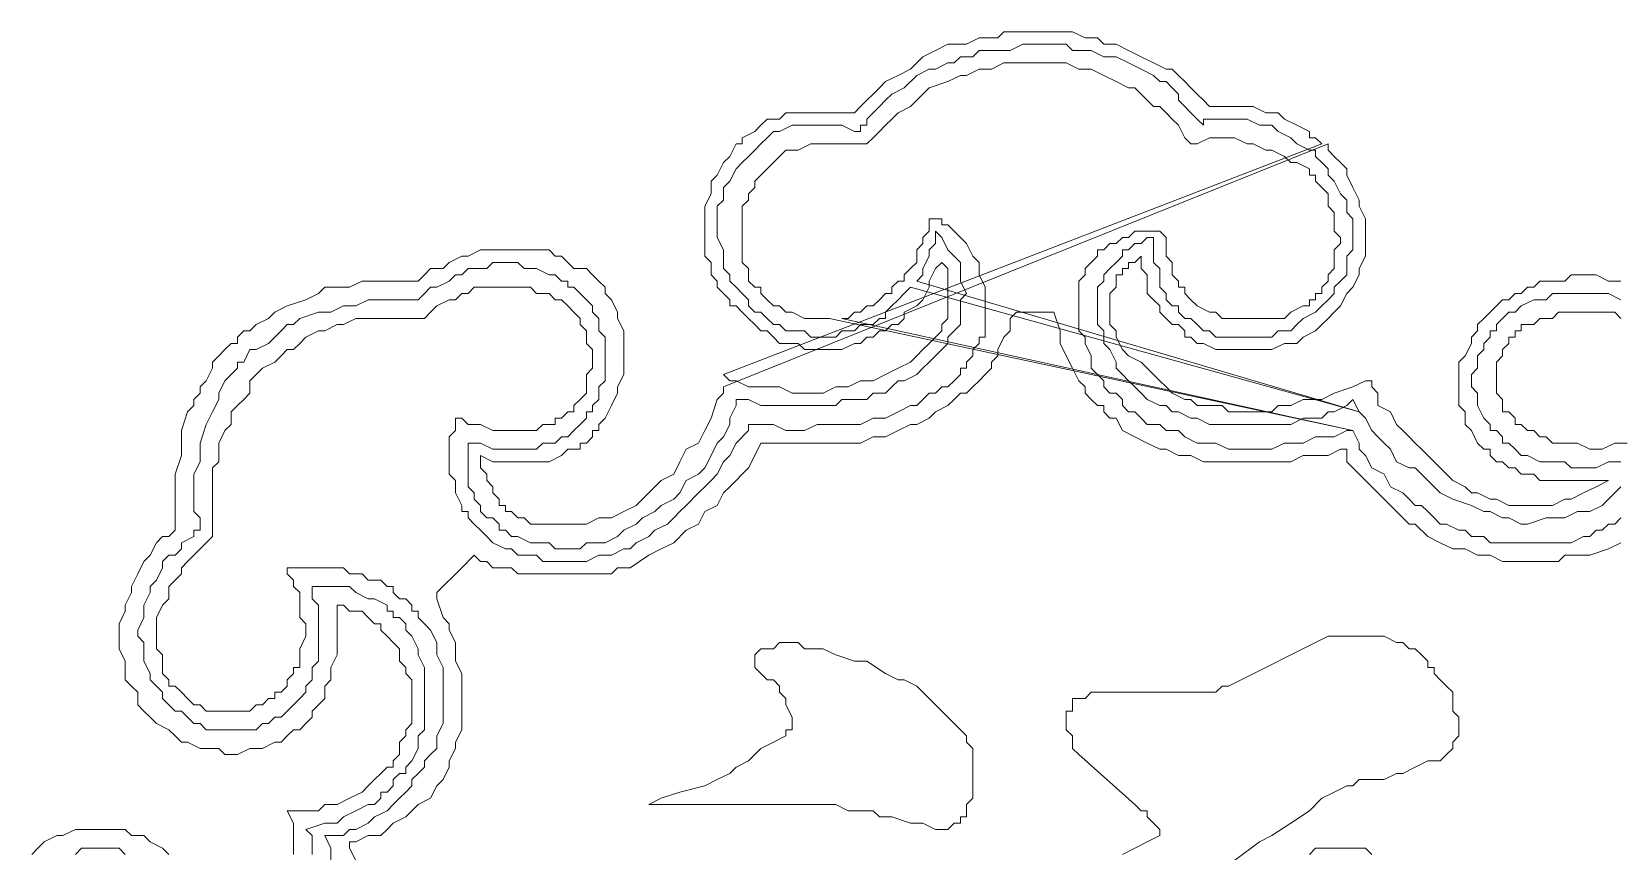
# Model space of a CAD drawing. Extents: x -66030 to 95157, y -13132 to 45879.
# Drawn here: x -31514 to -30519, y 14991 to 15505 of the extents above; entities that cross this region are included whole.
import ezdxf

# ---------------------------------------------------------------- set-up
doc = ezdxf.new("R2010")
doc.units = 0
doc.header["$LTSCALE"] = 100
doc.header["$MEASUREMENT"] = 0
doc.layers.get('0').update_dxf_attribs({"linetype": 'CONTINUOUS'})

msp = doc.modelspace()

# ---------------------------------------------------------------- linework, layer by layer
at = {"lineweight": 0}
for points in [[(-30705.92, 15434.49), (-30709.83, 15438.39), (-30713.73, 15438.39), (-30713.73, 15442.3), (-30721.54, 15446.2), (-30729.36, 15450.11), (-30733.26, 15454.02), (-30741.07, 15454.02), (-30748.89, 15457.92), (-30756.7, 15457.92), (-30764.51, 15457.92), (-30772.32, 15457.92), (-30776.23, 15457.92), (-30780.13, 15461.83), (-30784.04, 15465.73), (-30787.95, 15469.64), (-30791.85, 15473.55), (-30795.76, 15477.45), (-30799.66, 15481.36), (-30803.57, 15481.36), (-30811.38, 15485.26), (-30819.19, 15489.17), (-30827, 15493.08), (-30834.82, 15496.98), (-30842.63, 15496.98), (-30846.53, 15500.89), (-30854.35, 15500.89), (-30862.16, 15504.79), (-30866.06, 15504.79), (-30873.88, 15504.79), (-30877.78, 15504.79), (-30885.59, 15504.79), (-30889.5, 15504.79), (-30897.31, 15504.79), (-30905.12, 15504.79), (-30909.03, 15500.89), (-30916.84, 15500.89), (-30920.75, 15500.89), (-30928.56, 15496.98), (-30932.47, 15496.98), (-30940.28, 15496.98), (-30948.09, 15493.08), (-30955.9, 15489.17), (-30963.71, 15481.36), (-30971.53, 15477.45), (-30979.34, 15473.55), (-30983.24, 15469.64), (-30987.15, 15465.73), (-30991.06, 15461.83), (-30994.96, 15457.92), (-30998.87, 15454.02), (-30998.87, 15454.02), (-31006.68, 15454.02), (-31010.59, 15454.02), (-31018.4, 15454.02), (-31026.21, 15454.02), (-31030.12, 15454.02), (-31037.93, 15454.02), (-31041.83, 15454.02), (-31045.74, 15450.11), (-31053.55, 15450.11), (-31057.46, 15446.2), (-31061.36, 15442.3), (-31069.17, 15438.39), (-31069.17, 15434.49), (-31073.08, 15434.49), (-31076.99, 15426.67), (-31080.89, 15422.77), (-31084.8, 15414.96), (-31088.7, 15411.05), (-31088.7, 15403.24), (-31092.61, 15395.43), (-31092.61, 15391.52), (-31092.61, 15387.61), (-31092.61, 15383.71), (-31092.61, 15379.8), (-31092.61, 15375.9), (-31092.61, 15371.99), (-31092.61, 15368.09), (-31092.61, 15364.18), (-31088.7, 15360.27), (-31088.7, 15352.46), (-31084.8, 15348.56), (-31084.8, 15344.65), (-31080.89, 15340.74), (-31076.99, 15336.84), (-31076.99, 15332.93), (-31073.08, 15332.93), (-31069.17, 15329.03), (-31065.27, 15325.12), (-31061.36, 15321.21), (-31057.46, 15317.31), (-31053.55, 15317.31), (-31049.64, 15313.4), (-31045.74, 15309.5), (-31037.93, 15309.5), (-31034.02, 15309.5), (-31030.12, 15305.59), (-31026.21, 15305.59), (-31018.4, 15305.59), (-31014.49, 15305.59), (-31010.59, 15305.59), (-31006.68, 15305.59), (-30998.87, 15309.5), (-30994.96, 15309.5), (-30991.06, 15313.4), (-30987.15, 15313.4), (-30983.24, 15317.31), (-30979.34, 15317.31), (-30975.43, 15321.21), (-30971.53, 15321.21), (-30967.62, 15325.12), (-30967.62, 15329.03), (-30959.81, 15332.93), (-30955.9, 15336.84), (-30952, 15344.65), (-30952, 15348.56), (-30948.09, 15356.37), (-30944.18, 15360.27), (-30944.18, 15360.27), (-30940.28, 15356.37), (-30940.28, 15352.46), (-30940.28, 15348.56), (-30940.28, 15348.56), (-30940.28, 15344.65), (-30940.28, 15340.74), (-30940.28, 15336.84), (-30940.28, 15332.93), (-30940.28, 15329.03), (-30940.28, 15325.12), (-30944.18, 15321.21), (-30944.18, 15317.31), (-30948.09, 15313.4), (-30952, 15309.5), (-30955.9, 15305.59), (-30955.9, 15305.59), (-30959.81, 15301.68), (-30963.71, 15297.78), (-30963.71, 15297.78), (-30971.53, 15293.87), (-30979.34, 15289.97), (-30987.15, 15286.06), (-30994.96, 15286.06), (-31002.77, 15282.15), (-31010.59, 15282.15), (-31018.4, 15278.25), (-31030.12, 15278.25), (-31037.93, 15278.25), (-31045.74, 15282.15), (-31057.46, 15282.15), (-31065.27, 15282.15), (-31073.08, 15286.06), (-31076.99, 15286.06), (-31080.89, 15289.97), (-30705.92, 15434.49)], [(-30963.71, 15344.65), (-30967.62, 15340.74), (-30971.53, 15336.84), (-30975.43, 15332.93), (-30979.34, 15329.03), (-30979.34, 15325.12), (-30983.24, 15325.12), (-30987.15, 15321.21), (-30991.06, 15321.21), (-30994.96, 15321.21), (-30998.87, 15317.31), (-31002.77, 15317.31), (-31006.68, 15317.31), (-31010.59, 15313.4), (-31014.49, 15313.4), (-31018.4, 15313.4), (-31026.21, 15313.4), (-31030.12, 15317.31), (-31034.02, 15317.31), (-31037.93, 15317.31), (-31041.83, 15317.31), (-31045.74, 15321.21), (-31049.64, 15321.21), (-31053.55, 15325.12), (-31057.46, 15329.03), (-31061.36, 15329.03), (-31065.27, 15332.93), (-31065.27, 15336.84), (-31069.17, 15340.74), (-31073.08, 15344.65), (-31073.08, 15344.65), (-31076.99, 15348.56), (-31076.99, 15352.46), (-31080.89, 15356.37), (-31080.89, 15360.27), (-31080.89, 15368.09), (-31084.8, 15375.9), (-31084.8, 15379.8), (-31084.8, 15387.61), (-31084.8, 15395.43), (-31080.89, 15399.33), (-31080.89, 15407.14), (-31076.99, 15411.05), (-31073.08, 15418.86), (-31069.17, 15422.77), (-31065.27, 15426.67), (-31061.36, 15430.58), (-31057.46, 15434.49), (-31053.55, 15438.39), (-31049.64, 15442.3), (-31045.74, 15442.3), (-31037.93, 15446.2), (-31034.02, 15446.2), (-31030.12, 15446.2), (-31022.3, 15446.2), (-31018.4, 15446.2), (-31010.59, 15446.2), (-31006.68, 15446.2), (-30998.87, 15442.3), (-30994.96, 15442.3), (-30994.96, 15446.2), (-30991.06, 15446.2), (-30991.06, 15450.11), (-30987.15, 15454.02), (-30983.24, 15457.92), (-30979.34, 15461.83), (-30975.43, 15465.73), (-30967.62, 15469.64), (-30959.81, 15477.45), (-30952, 15481.36), (-30948.09, 15481.36), (-30940.28, 15485.26), (-30936.37, 15485.26), (-30932.47, 15489.17), (-30924.65, 15489.17), (-30920.75, 15493.08), (-30912.94, 15493.08), (-30905.12, 15493.08), (-30901.22, 15493.08), (-30893.41, 15496.98), (-30885.59, 15496.98), (-30877.78, 15496.98), (-30877.78, 15496.98), (-30873.88, 15496.98), (-30866.06, 15496.98), (-30862.16, 15493.08), (-30858.25, 15493.08), (-30850.44, 15493.08), (-30842.63, 15489.17), (-30834.82, 15489.17), (-30827, 15485.26), (-30819.19, 15481.36), (-30811.38, 15477.45), (-30807.47, 15473.55), (-30803.57, 15473.55), (-30799.66, 15469.64), (-30795.76, 15465.73), (-30795.76, 15461.83), (-30791.85, 15457.92), (-30787.95, 15454.02), (-30784.04, 15450.11), (-30780.13, 15446.2), (-30780.13, 15450.11), (-30772.32, 15450.11), (-30764.51, 15450.11), (-30756.7, 15450.11), (-30752.79, 15450.11), (-30744.98, 15446.2), (-30737.17, 15446.2), (-30733.26, 15442.3), (-30725.45, 15438.39), (-30721.54, 15434.49), (-30713.73, 15430.58), (-30709.83, 15430.58), (-30709.83, 15426.67), (-30705.92, 15422.77), (-30705.92, 15422.77), (-30702.01, 15418.86), (-30702.01, 15414.96), (-30698.11, 15411.05), (-30694.2, 15403.24), (-30690.3, 15399.33), (-30690.3, 15391.52), (-30686.39, 15387.61), (-30686.39, 15379.8), (-30686.39, 15375.9), (-30686.39, 15368.09), (-30690.3, 15364.18), (-30690.3, 15360.27), (-30690.3, 15352.46), (-30694.2, 15348.56), (-30698.11, 15344.65), (-30698.11, 15340.74), (-30702.01, 15336.84), (-30705.92, 15332.93), (-30709.83, 15329.03), (-30717.64, 15325.12), (-30721.54, 15321.21), (-30725.45, 15317.31), (-30733.26, 15317.31), (-30737.17, 15313.4), (-30744.98, 15313.4), (-30748.89, 15313.4), (-30752.79, 15313.4), (-30756.7, 15313.4), (-30760.6, 15313.4), (-30764.51, 15313.4), (-30768.42, 15313.4), (-30772.32, 15313.4), (-30776.23, 15317.31), (-30780.13, 15317.31), (-30784.04, 15321.21), (-30784.04, 15321.21), (-30787.95, 15325.12), (-30791.85, 15325.12), (-30795.76, 15329.03), (-30795.76, 15332.93), (-30799.66, 15332.93), (-30803.57, 15336.84), (-30803.57, 15340.74), (-30807.47, 15344.65), (-30807.47, 15352.46), (-30807.47, 15356.37), (-30811.38, 15360.27), (-30811.38, 15364.18), (-30811.38, 15371.99), (-30811.38, 15375.9), (-30815.29, 15375.9), (-30819.19, 15371.99), (-30823.1, 15371.99), (-30827, 15368.09), (-30830.91, 15368.09), (-30830.91, 15364.18), (-30834.82, 15360.27), (-30838.72, 15356.37), (-30842.63, 15352.46), (-30842.63, 15348.56), (-30846.53, 15344.65), (-30846.53, 15344.65), (-30846.53, 15340.74), (-30846.53, 15336.84), (-30846.53, 15332.93), (-30846.53, 15332.93), (-30846.53, 15329.03), (-30846.53, 15325.12), (-30846.53, 15321.21), (-30842.63, 15317.31), (-30842.63, 15309.5), (-30838.72, 15305.59), (-30834.82, 15297.78), (-30834.82, 15293.87), (-30830.91, 15289.97), (-30827, 15286.06), (-30823.1, 15282.15), (-30819.19, 15278.25), (-30815.29, 15274.34), (-30807.47, 15270.44), (-30803.57, 15270.44), (-30799.66, 15266.53), (-30795.76, 15266.53), (-30787.95, 15262.62), (-30784.04, 15262.62), (-30776.23, 15258.72), (-30772.32, 15258.72), (-30764.51, 15258.72), (-30760.6, 15258.72), (-30752.79, 15258.72), (-30748.89, 15258.72), (-30741.07, 15258.72), (-30737.17, 15258.72), (-30729.36, 15258.72), (-30725.45, 15258.72), (-30717.64, 15262.62), (-30713.73, 15262.62), (-30705.92, 15262.62), (-30702.01, 15266.53), (-30698.11, 15266.53), (-30690.3, 15270.44), (-30686.39, 15274.34), (-30682.48, 15266.53), (-30963.71, 15344.65)], [(-31014.49, 15325.12), (-31014.49, 15325.12), (-31022.3, 15325.12), (-31026.21, 15325.12), (-31030.12, 15325.12), (-31037.93, 15329.03), (-31041.83, 15329.03), (-31045.74, 15332.93), (-31049.64, 15332.93), (-31053.55, 15336.84), (-31053.55, 15336.84), (-31057.46, 15340.74), (-31057.46, 15344.65), (-31061.36, 15344.65), (-31065.27, 15348.56), (-31065.27, 15352.46), (-31065.27, 15356.37), (-31069.17, 15360.27), (-31069.17, 15364.18), (-31069.17, 15368.09), (-31069.17, 15371.99), (-31069.17, 15379.8), (-31069.17, 15379.8), (-31069.17, 15383.71), (-31069.17, 15387.61), (-31069.17, 15395.43), (-31065.27, 15399.33), (-31065.27, 15403.24), (-31061.36, 15407.14), (-31061.36, 15411.05), (-31057.46, 15414.96), (-31057.46, 15414.96), (-31053.55, 15418.86), (-31049.64, 15422.77), (-31049.64, 15422.77), (-31045.74, 15426.67), (-31041.83, 15430.58), (-31037.93, 15430.58), (-31034.02, 15430.58), (-31026.21, 15434.49), (-31022.3, 15434.49), (-31018.4, 15434.49), (-31010.59, 15434.49), (-31002.77, 15434.49), (-30998.87, 15434.49), (-30991.06, 15434.49), (-30987.15, 15438.39), (-30987.15, 15438.39), (-30983.24, 15442.3), (-30979.34, 15446.2), (-30975.43, 15450.11), (-30971.53, 15454.02), (-30963.71, 15457.92), (-30955.9, 15465.73), (-30952, 15469.64), (-30940.28, 15473.55), (-30932.47, 15477.45), (-30928.56, 15477.45), (-30920.75, 15481.36), (-30916.84, 15481.36), (-30912.94, 15481.36), (-30905.12, 15485.26), (-30901.22, 15485.26), (-30893.41, 15485.26), (-30885.59, 15485.26), (-30885.59, 15485.26), (-30877.78, 15485.26), (-30869.97, 15485.26), (-30866.06, 15485.26), (-30858.25, 15481.36), (-30850.44, 15481.36), (-30842.63, 15477.45), (-30834.82, 15473.55), (-30827, 15469.64), (-30823.1, 15469.64), (-30819.19, 15465.73), (-30815.29, 15461.83), (-30811.38, 15457.92), (-30807.47, 15457.92), (-30803.57, 15454.02), (-30799.66, 15450.11), (-30795.76, 15446.2), (-30791.85, 15438.39), (-30787.95, 15434.49), (-30784.04, 15434.49), (-30776.23, 15438.39), (-30772.32, 15438.39), (-30764.51, 15438.39), (-30760.6, 15438.39), (-30752.79, 15434.49), (-30748.89, 15434.49), (-30741.07, 15430.58), (-30737.17, 15430.58), (-30729.36, 15426.67), (-30725.45, 15422.77), (-30721.54, 15422.77), (-30713.73, 15418.86), (-30713.73, 15414.96), (-30709.83, 15414.96), (-30709.83, 15411.05), (-30705.92, 15407.14), (-30702.01, 15403.24), (-30702.01, 15399.33), (-30702.01, 15395.43), (-30698.11, 15391.52), (-30698.11, 15387.61), (-30698.11, 15383.71), (-30698.11, 15379.8), (-30694.2, 15375.9), (-30694.2, 15371.99), (-30698.11, 15368.09), (-30698.11, 15364.18), (-30698.11, 15360.27), (-30698.11, 15356.37), (-30702.01, 15352.46), (-30702.01, 15348.56), (-30705.92, 15344.65), (-30705.92, 15340.74), (-30709.83, 15340.74), (-30709.83, 15336.84), (-30713.73, 15336.84), (-30713.73, 15332.93), (-30717.64, 15332.93), (-30717.64, 15332.93), (-30725.45, 15329.03), (-30729.36, 15325.12), (-30737.17, 15325.12), (-30741.07, 15325.12), (-30748.89, 15325.12), (-30752.79, 15325.12), (-30756.7, 15325.12), (-30764.51, 15325.12), (-30768.42, 15325.12), (-30772.32, 15329.03), (-30776.23, 15329.03), (-30784.04, 15332.93), (-30784.04, 15332.93), (-30787.95, 15336.84), (-30787.95, 15336.84), (-30787.95, 15336.84), (-30791.85, 15340.74), (-30791.85, 15344.65), (-30795.76, 15344.65), (-30795.76, 15348.56), (-30799.66, 15352.46), (-30799.66, 15356.37), (-30799.66, 15360.27), (-30803.57, 15364.18), (-30803.57, 15368.09), (-30803.57, 15375.9), (-30807.47, 15379.8), (-30807.47, 15379.8), (-30815.29, 15379.8), (-30819.19, 15379.8), (-30823.1, 15379.8), (-30827, 15375.9), (-30830.91, 15375.9), (-30834.82, 15371.99), (-30838.72, 15371.99), (-30842.63, 15368.09), (-30846.53, 15368.09), (-30846.53, 15364.18), (-30850.44, 15360.27), (-30850.44, 15360.27), (-30854.35, 15356.37), (-30854.35, 15352.46), (-30854.35, 15352.46), (-30858.25, 15348.56), (-30858.25, 15344.65), (-30858.25, 15340.74), (-30858.25, 15336.84), (-30858.25, 15332.93), (-30858.25, 15329.03), (-30858.25, 15325.12), (-30858.25, 15317.31), (-30854.35, 15313.4), (-30854.35, 15309.5), (-30850.44, 15301.68), (-30850.44, 15293.87), (-30846.53, 15289.97), (-30842.63, 15286.06), (-30842.63, 15282.15), (-30838.72, 15278.25), (-30834.82, 15278.25), (-30830.91, 15274.34), (-30830.91, 15270.44), (-30827, 15266.53), (-30823.1, 15266.53), (-30819.19, 15262.62), (-30815.29, 15258.72), (-30807.47, 15258.72), (-30803.57, 15254.81), (-30795.76, 15254.81), (-30791.85, 15250.91), (-30784.04, 15247), (-30776.23, 15247), (-30772.32, 15247), (-30764.51, 15243.09), (-30756.7, 15243.09), (-30744.98, 15243.09), (-30737.17, 15243.09), (-30729.36, 15247), (-30717.64, 15247), (-30709.83, 15250.91), (-30698.11, 15250.91), (-30690.3, 15254.81), (-30686.39, 15254.81), (-31014.49, 15325.12)], [(-31037.93, 15020.45), (-31127.76, 15020.45), (-31119.95, 15024.36), (-31108.23, 15028.27), (-31092.61, 15032.17), (-31084.8, 15036.08), (-31076.99, 15039.98), (-31073.08, 15043.89), (-31065.27, 15047.8), (-31057.46, 15055.61), (-31049.64, 15059.51), (-31041.83, 15063.42), (-31041.83, 15067.33), (-31037.93, 15067.33), (-31037.93, 15071.23), (-31037.93, 15071.23), (-31037.93, 15075.14), (-31041.83, 15082.95), (-31041.83, 15082.95), (-31041.83, 15086.86), (-31045.74, 15090.76), (-31045.74, 15094.67), (-31049.64, 15098.57), (-31053.55, 15098.57), (-31057.46, 15102.48), (-31061.36, 15106.39), (-31061.36, 15106.39), (-31061.36, 15110.29), (-31061.36, 15110.29), (-31061.36, 15110.29), (-31061.36, 15114.2), (-31061.36, 15114.2), (-31061.36, 15114.2), (-31057.46, 15118.1), (-31057.46, 15118.1), (-31053.55, 15118.1), (-31049.64, 15118.1), (-31045.74, 15122.01), (-31041.83, 15122.01), (-31034.02, 15122.01), (-31030.12, 15118.1), (-31018.4, 15118.1), (-31010.59, 15114.2), (-30998.87, 15110.29), (-30991.06, 15110.29), (-30979.34, 15102.48), (-30971.53, 15098.57), (-30967.62, 15098.57), (-30959.81, 15094.67), (-30955.9, 15090.76), (-30952, 15086.86), (-30948.09, 15082.95), (-30944.18, 15079.04), (-30940.28, 15075.14), (-30936.37, 15071.23), (-30932.47, 15067.33), (-30928.56, 15063.42), (-30928.56, 15059.51), (-30924.65, 15055.61), (-30924.65, 15047.8), (-30924.65, 15043.89), (-30924.65, 15039.98), (-30924.65, 15036.08), (-30924.65, 15032.17), (-30924.65, 15028.27), (-30924.65, 15024.36), (-30928.56, 15020.45), (-30928.56, 15016.55), (-30928.56, 15012.64), (-30932.47, 15012.64), (-30932.47, 15008.74), (-30932.47, 15008.74), (-30936.37, 15008.74), (-30936.37, 15008.74), (-30940.28, 15004.83), (-30940.28, 15004.83), (-30944.18, 15004.83), (-30944.18, 15004.83), (-30948.09, 15004.83), (-30955.9, 15008.74), (-30963.71, 15008.74), (-30975.43, 15012.64), (-30983.24, 15012.64), (-30987.15, 15016.55), (-30994.96, 15016.55), (-31002.77, 15016.55), (-31010.59, 15020.45), (-31018.4, 15020.45), (-31030.12, 15020.45), (-31037.93, 15020.45)]]:
    msp.add_lwpolyline(points, close=True, dxfattribs=at)
for points in [[(-30518.43, 15348.56), (-30522.34, 15348.56), (-30526.25, 15348.56), (-30534.06, 15352.46), (-30537.96, 15352.46), (-30541.87, 15352.46), (-30549.68, 15352.46), (-30553.59, 15348.56), (-30557.49, 15348.56), (-30561.4, 15348.56), (-30569.21, 15348.56), (-30573.12, 15344.65), (-30577.02, 15344.65), (-30580.93, 15340.74), (-30584.83, 15340.74), (-30588.74, 15336.84), (-30592.65, 15336.84), (-30596.55, 15332.93), (-30600.46, 15329.03), (-30604.36, 15325.12), (-30608.27, 15321.21), (-30608.27, 15317.31), (-30612.18, 15313.4), (-30612.18, 15309.5), (-30616.08, 15301.68), (-30619.99, 15297.78), (-30619.99, 15293.87), (-30619.99, 15289.97), (-30619.99, 15286.06), (-30619.99, 15282.15), (-30619.99, 15278.25), (-30619.99, 15274.34), (-30619.99, 15270.44), (-30616.08, 15266.53), (-30616.08, 15262.62), (-30616.08, 15258.72), (-30612.18, 15254.81), (-30608.27, 15247), (-30604.36, 15243.09), (-30600.46, 15243.09), (-30600.46, 15239.19), (-30596.55, 15235.28), (-30592.65, 15235.28), (-30588.74, 15231.38), (-30584.83, 15231.38), (-30580.93, 15227.47), (-30577.02, 15227.47), (-30573.12, 15227.47), (-30569.21, 15223.56), (-30565.3, 15223.56), (-30557.49, 15223.56), (-30549.68, 15223.56), (-30541.87, 15223.56), (-30534.06, 15223.56), (-30530.15, 15223.56), (-30526.25, 15223.56), (-30534.06, 15219.66), (-30541.87, 15215.75), (-30549.68, 15211.85), (-30553.59, 15211.85), (-30561.4, 15207.94), (-30569.21, 15207.94), (-30577.02, 15207.94), (-30580.93, 15207.94), (-30588.74, 15207.94), (-30596.55, 15211.85), (-30600.46, 15211.85), (-30608.27, 15215.75), (-30612.18, 15215.75), (-30616.08, 15219.66), (-30623.89, 15223.56), (-30627.8, 15227.47), (-30631.71, 15231.38), (-30635.61, 15235.28), (-30639.52, 15239.19), (-30643.42, 15243.09), (-30647.33, 15247), (-30651.24, 15250.91), (-30655.14, 15254.81), (-30659.05, 15258.72), (-30662.95, 15266.53), (-30670.77, 15270.44), (-30670.77, 15278.25), (-30674.67, 15282.15), (-30674.67, 15286.06), (-30678.58, 15286.06), (-30686.39, 15282.15), (-30698.11, 15278.25), (-30705.92, 15274.34), (-30717.64, 15274.34), (-30725.45, 15270.44), (-30733.26, 15270.44), (-30737.17, 15266.53), (-30741.07, 15266.53), (-30748.89, 15266.53), (-30752.79, 15266.53), (-30756.7, 15266.53), (-30764.51, 15266.53), (-30768.42, 15270.44), (-30772.32, 15270.44), (-30780.13, 15270.44), (-30784.04, 15270.44), (-30787.95, 15274.34), (-30791.85, 15274.34), (-30799.66, 15278.25), (-30803.57, 15282.15), (-30807.47, 15286.06), (-30811.38, 15289.97), (-30815.29, 15293.87), (-30819.19, 15297.78), (-30827, 15301.68), (-30830.91, 15305.59), (-30834.82, 15313.4), (-30834.82, 15317.31), (-30838.72, 15321.21), (-30838.72, 15329.03), (-30838.72, 15332.93), (-30838.72, 15336.84), (-30838.72, 15340.74), (-30834.82, 15344.65), (-30834.82, 15348.56), (-30834.82, 15352.46), (-30830.91, 15352.46), (-30830.91, 15356.37), (-30827, 15356.37), (-30827, 15360.27), (-30823.1, 15360.27), (-30819.19, 15364.18), (-30819.19, 15360.27), (-30819.19, 15356.37), (-30815.29, 15352.46), (-30815.29, 15348.56), (-30815.29, 15340.74), (-30811.38, 15336.84), (-30807.47, 15332.93), (-30807.47, 15329.03), (-30803.57, 15325.12), (-30799.66, 15321.21), (-30795.76, 15321.21), (-30791.85, 15317.31), (-30791.85, 15313.4), (-30787.95, 15313.4), (-30784.04, 15309.5), (-30780.13, 15309.5), (-30772.32, 15305.59), (-30768.42, 15305.59), (-30764.51, 15305.59), (-30760.6, 15305.59), (-30756.7, 15305.59), (-30752.79, 15305.59), (-30748.89, 15305.59), (-30741.07, 15305.59), (-30737.17, 15305.59), (-30729.36, 15309.5), (-30721.54, 15309.5), (-30717.64, 15313.4), (-30709.83, 15317.31), (-30705.92, 15321.21), (-30702.01, 15325.12), (-30698.11, 15329.03), (-30694.2, 15332.93), (-30690.3, 15340.74), (-30686.39, 15344.65), (-30682.48, 15352.46), (-30682.48, 15356.37), (-30678.58, 15364.18), (-30678.58, 15368.09), (-30678.58, 15375.9), (-30678.58, 15383.71), (-30678.58, 15387.61), (-30682.48, 15395.43), (-30682.48, 15399.33), (-30686.39, 15407.14), (-30690.3, 15414.96), (-30690.3, 15418.86), (-30694.2, 15422.77), (-30694.2, 15422.77), (-30698.11, 15426.67), (-30702.01, 15430.58), (-30702.01, 15434.49), (-31080.89, 15282.15), (-31080.89, 15282.15), (-31080.89, 15278.25), (-31084.8, 15274.34), (-31088.7, 15262.62), (-31092.61, 15254.81), (-31096.52, 15247), (-31104.33, 15243.09), (-31108.23, 15235.28), (-31112.14, 15227.47), (-31119.95, 15223.56), (-31123.86, 15219.66), (-31127.76, 15215.75), (-31131.67, 15211.85), (-31135.58, 15207.94), (-31143.39, 15204.03), (-31143.39, 15204.03), (-31151.2, 15200.13), (-31159.01, 15200.13), (-31166.82, 15196.22), (-31174.64, 15196.22), (-31178.54, 15196.22), (-31186.35, 15196.22), (-31190.26, 15196.22), (-31194.17, 15196.22), (-31198.07, 15196.22), (-31201.98, 15196.22), (-31205.88, 15200.13), (-31209.79, 15200.13), (-31213.7, 15204.03), (-31217.6, 15204.03), (-31217.6, 15207.94), (-31221.51, 15207.94), (-31221.51, 15211.85), (-31225.41, 15215.75), (-31225.41, 15219.66), (-31229.32, 15223.56), (-31229.32, 15227.47), (-31233.23, 15231.38), (-31233.23, 15235.28), (-31233.23, 15239.19), (-31225.41, 15235.28), (-31217.6, 15235.28), (-31209.79, 15235.28), (-31201.98, 15235.28), (-31198.07, 15235.28), (-31190.26, 15235.28), (-31182.45, 15239.19), (-31178.54, 15243.09), (-31174.64, 15243.09), (-31170.73, 15243.09), (-31170.73, 15247), (-31166.82, 15247), (-31162.92, 15250.91), (-31162.92, 15254.81), (-31159.01, 15254.81), (-31159.01, 15258.72), (-31155.11, 15262.62), (-31155.11, 15262.62), (-31151.2, 15270.44), (-31147.29, 15278.25), (-31147.29, 15282.15), (-31143.39, 15289.97), (-31143.39, 15297.78), (-31143.39, 15301.68), (-31143.39, 15309.5), (-31143.39, 15317.31), (-31147.29, 15325.12), (-31147.29, 15329.03), (-31151.2, 15336.84), (-31155.11, 15340.74), (-31155.11, 15344.65), (-31159.01, 15348.56), (-31162.92, 15352.46), (-31166.82, 15356.37), (-31174.64, 15356.37), (-31178.54, 15360.27), (-31182.45, 15364.18), (-31186.35, 15364.18), (-31190.26, 15368.09), (-31194.17, 15368.09), (-31201.98, 15368.09), (-31205.88, 15368.09), (-31209.79, 15368.09), (-31213.7, 15368.09), (-31217.6, 15368.09), (-31225.41, 15368.09), (-31233.23, 15368.09), (-31241.04, 15364.18), (-31244.94, 15364.18), (-31252.76, 15360.27), (-31256.66, 15356.37), (-31264.47, 15356.37), (-31268.38, 15352.46), (-31272.28, 15348.56), (-31276.19, 15348.56), (-31284, 15348.56), (-31287.91, 15348.56), (-31295.72, 15348.56), (-31303.53, 15348.56), (-31307.44, 15348.56), (-31315.25, 15344.65), (-31319.16, 15344.65), (-31326.97, 15344.65), (-31330.87, 15344.65), (-31334.78, 15340.74), (-31342.59, 15336.84), (-31354.31, 15332.93), (-31362.12, 15329.03), (-31366.03, 15325.12), (-31373.84, 15321.21), (-31377.75, 15317.31), (-31381.65, 15317.31), (-31385.56, 15313.4), (-31385.56, 15309.5), (-31389.46, 15309.5), (-31393.37, 15305.59), (-31397.28, 15301.68), (-31401.18, 15297.78), (-31401.18, 15293.87), (-31405.09, 15286.06), (-31408.99, 15282.15), (-31408.99, 15278.25), (-31412.9, 15274.34), (-31412.9, 15270.44), (-31416.81, 15266.53), (-31420.71, 15254.81), (-31420.71, 15247), (-31420.71, 15239.19), (-31424.62, 15227.47), (-31424.62, 15219.66), (-31424.62, 15215.75), (-31424.62, 15207.94), (-31424.62, 15200.13), (-31424.62, 15196.22), (-31424.62, 15192.32), (-31428.52, 15188.41), (-31432.43, 15188.41), (-31436.34, 15184.5), (-31440.24, 15176.69), (-31444.15, 15172.79), (-31448.05, 15164.97), (-31451.96, 15157.16), (-31451.96, 15153.26), (-31455.87, 15145.44), (-31455.87, 15141.54), (-31459.77, 15133.73), (-31459.77, 15129.82), (-31459.77, 15122.01), (-31459.77, 15118.1), (-31455.87, 15110.29), (-31455.87, 15106.39), (-31455.87, 15098.57), (-31451.96, 15094.67), (-31448.05, 15090.76), (-31448.05, 15082.95), (-31444.15, 15079.04), (-31440.24, 15075.14), (-31436.34, 15071.23), (-31428.52, 15067.33), (-31424.62, 15063.42), (-31420.71, 15059.51), (-31416.81, 15059.51), (-31408.99, 15055.61), (-31405.09, 15055.61), (-31401.18, 15055.61), (-31397.28, 15055.61), (-31393.37, 15051.7), (-31389.46, 15051.7), (-31385.56, 15051.7), (-31377.75, 15055.61), (-31373.84, 15055.61), (-31369.93, 15055.61), (-31362.12, 15059.51), (-31358.22, 15059.51), (-31354.31, 15063.42), (-31350.4, 15067.33), (-31346.5, 15067.33), (-31342.59, 15071.23), (-31338.69, 15075.14), (-31338.69, 15079.04), (-31334.78, 15082.95), (-31330.87, 15086.86), (-31330.87, 15090.76), (-31330.87, 15094.67), (-31326.97, 15098.57), (-31326.97, 15102.48), (-31326.97, 15106.39), (-31323.06, 15114.2), (-31323.06, 15122.01), (-31323.06, 15125.92), (-31323.06, 15133.73), (-31323.06, 15137.63), (-31323.06, 15141.54), (-31323.06, 15145.44), (-31319.16, 15145.44), (-31315.25, 15141.54), (-31311.34, 15141.54), (-31307.44, 15141.54), (-31303.53, 15137.63), (-31303.53, 15137.63), (-31299.63, 15133.73), (-31295.72, 15133.73), (-31295.72, 15129.82), (-31291.81, 15125.92), (-31291.81, 15125.92), (-31287.91, 15122.01), (-31284, 15118.1), (-31284, 15110.29), (-31280.1, 15106.39), (-31280.1, 15102.48), (-31276.19, 15098.57), (-31276.19, 15090.76), (-31276.19, 15086.86), (-31276.19, 15082.95), (-31276.19, 15079.04), (-31276.19, 15071.23), (-31280.1, 15067.33), (-31280.1, 15063.42), (-31284, 15059.51), (-31284, 15051.7), (-31287.91, 15047.8), (-31287.91, 15043.89), (-31291.81, 15043.89), (-31295.72, 15039.98), (-31299.63, 15036.08), (-31303.53, 15032.17), (-31303.53, 15032.17), (-31307.44, 15028.27), (-31315.25, 15024.36), (-31323.06, 15020.45), (-31330.87, 15020.45), (-31334.78, 15016.55), (-31342.59, 15016.55), (-31346.5, 15016.55), (-31350.4, 15016.55), (-31354.31, 15016.55), (-31350.4, 15008.74), (-31350.4, 15000.92), (-31350.4, 14997.02), (-31350.4, 14989.21)], [(-31326.97, 14985.3), (-31326.97, 14993.11), (-31330.87, 15000.92), (-31326.97, 15000.92), (-31319.16, 15000.92), (-31315.25, 15004.83), (-31311.34, 15004.83), (-31303.53, 15008.74), (-31299.63, 15012.64), (-31291.81, 15016.55), (-31287.91, 15020.45), (-31287.91, 15020.45), (-31284, 15024.36), (-31280.1, 15028.27), (-31276.19, 15032.17), (-31276.19, 15036.08), (-31272.28, 15039.98), (-31268.38, 15043.89), (-31268.38, 15047.8), (-31264.47, 15051.7), (-31260.57, 15055.61), (-31260.57, 15059.51), (-31260.57, 15063.42), (-31256.66, 15071.23), (-31256.66, 15079.04), (-31256.66, 15086.86), (-31256.66, 15094.67), (-31256.66, 15098.57), (-31256.66, 15106.39), (-31260.57, 15114.2), (-31260.57, 15122.01), (-31264.47, 15129.82), (-31268.38, 15133.73), (-31272.28, 15137.63), (-31272.28, 15141.54), (-31276.19, 15141.54), (-31276.19, 15145.44), (-31280.1, 15149.35), (-31284, 15149.35), (-31287.91, 15153.26), (-31287.91, 15157.16), (-31291.81, 15157.16), (-31295.72, 15161.07), (-31303.53, 15161.07), (-31307.44, 15164.97), (-31311.34, 15164.97), (-31315.25, 15164.97), (-31319.16, 15168.88), (-31326.97, 15168.88), (-31330.87, 15168.88), (-31338.69, 15168.88), (-31342.59, 15168.88), (-31354.31, 15168.88), (-31354.31, 15164.97), (-31350.4, 15161.07), (-31350.4, 15157.16), (-31346.5, 15153.26), (-31346.5, 15149.35), (-31346.5, 15145.44), (-31346.5, 15137.63), (-31342.59, 15133.73), (-31342.59, 15129.82), (-31342.59, 15125.92), (-31346.5, 15118.1), (-31346.5, 15114.2), (-31346.5, 15106.39), (-31350.4, 15106.39), (-31350.4, 15102.48), (-31354.31, 15098.57), (-31354.31, 15094.67), (-31358.22, 15090.76), (-31362.12, 15090.76), (-31362.12, 15086.86), (-31366.03, 15086.86), (-31369.93, 15082.95), (-31373.84, 15082.95), (-31373.84, 15082.95), (-31377.75, 15079.04), (-31381.65, 15079.04), (-31385.56, 15079.04), (-31389.46, 15079.04), (-31393.37, 15079.04), (-31397.28, 15079.04), (-31405.09, 15079.04), (-31408.99, 15082.95), (-31412.9, 15082.95), (-31416.81, 15086.86), (-31416.81, 15086.86), (-31420.71, 15090.76), (-31420.71, 15090.76), (-31424.62, 15094.67), (-31428.52, 15094.67), (-31428.52, 15098.57), (-31432.43, 15102.48), (-31432.43, 15102.48), (-31432.43, 15106.39), (-31432.43, 15110.29), (-31432.43, 15114.2), (-31436.34, 15118.1), (-31436.34, 15125.92), (-31436.34, 15129.82), (-31436.34, 15137.63), (-31432.43, 15145.44), (-31432.43, 15145.44), (-31428.52, 15149.35), (-31428.52, 15153.26), (-31428.52, 15157.16), (-31424.62, 15161.07), (-31420.71, 15164.97), (-31420.71, 15168.88), (-31416.81, 15172.79), (-31412.9, 15176.69), (-31408.99, 15180.6), (-31405.09, 15184.5), (-31401.18, 15188.41), (-31401.18, 15192.32), (-31401.18, 15200.13), (-31401.18, 15207.94), (-31401.18, 15211.85), (-31401.18, 15219.66), (-31401.18, 15223.56), (-31401.18, 15231.38), (-31397.28, 15235.28), (-31397.28, 15243.09), (-31397.28, 15247), (-31393.37, 15254.81), (-31389.46, 15258.72), (-31389.46, 15266.53), (-31385.56, 15270.44), (-31381.65, 15274.34), (-31377.75, 15278.25), (-31377.75, 15286.06), (-31373.84, 15289.97), (-31369.93, 15293.87), (-31362.12, 15297.78), (-31358.22, 15301.68), (-31354.31, 15305.59), (-31350.4, 15305.59), (-31346.5, 15309.5), (-31342.59, 15313.4), (-31334.78, 15317.31), (-31330.87, 15317.31), (-31323.06, 15321.21), (-31319.16, 15321.21), (-31311.34, 15325.12), (-31303.53, 15325.12), (-31295.72, 15325.12), (-31287.91, 15325.12), (-31280.1, 15325.12), (-31276.19, 15325.12), (-31268.38, 15325.12), (-31268.38, 15325.12), (-31264.47, 15329.03), (-31260.57, 15332.93), (-31252.76, 15336.84), (-31248.85, 15336.84), (-31244.94, 15340.74), (-31241.04, 15340.74), (-31237.13, 15344.65), (-31233.23, 15344.65), (-31225.41, 15344.65), (-31221.51, 15344.65), (-31213.7, 15344.65), (-31209.79, 15344.65), (-31201.98, 15344.65), (-31198.07, 15340.74), (-31190.26, 15340.74), (-31186.35, 15336.84), (-31182.45, 15336.84), (-31178.54, 15332.93), (-31174.64, 15329.03), (-31174.64, 15329.03), (-31170.73, 15325.12), (-31170.73, 15321.21), (-31166.82, 15317.31), (-31166.82, 15313.4), (-31166.82, 15309.5), (-31162.92, 15305.59), (-31162.92, 15301.68), (-31162.92, 15297.78), (-31162.92, 15293.87), (-31166.82, 15289.97), (-31166.82, 15286.06), (-31166.82, 15282.15), (-31166.82, 15278.25), (-31170.73, 15274.34), (-31170.73, 15274.34), (-31174.64, 15270.44), (-31174.64, 15266.53), (-31178.54, 15266.53), (-31182.45, 15262.62), (-31186.35, 15262.62), (-31186.35, 15258.72), (-31190.26, 15258.72), (-31194.17, 15258.72), (-31198.07, 15254.81), (-31201.98, 15254.81), (-31205.88, 15254.81), (-31209.79, 15254.81), (-31213.7, 15254.81), (-31217.6, 15254.81), (-31221.51, 15254.81), (-31225.41, 15254.81), (-31233.23, 15258.72), (-31237.13, 15258.72), (-31241.04, 15258.72), (-31244.94, 15262.62), (-31248.85, 15262.62), (-31248.85, 15258.72), (-31248.85, 15254.81), (-31252.76, 15250.91), (-31252.76, 15247), (-31252.76, 15243.09), (-31252.76, 15239.19), (-31252.76, 15231.38), (-31252.76, 15227.47), (-31248.85, 15223.56), (-31248.85, 15219.66), (-31248.85, 15215.75), (-31248.85, 15215.75), (-31244.94, 15207.94), (-31244.94, 15204.03), (-31241.04, 15204.03), (-31241.04, 15200.13), (-31237.13, 15196.22), (-31237.13, 15196.22), (-31233.23, 15192.32), (-31233.23, 15192.32), (-31229.32, 15188.41), (-31225.41, 15184.5), (-31217.6, 15180.6), (-31213.7, 15180.6), (-31209.79, 15176.69), (-31201.98, 15176.69), (-31198.07, 15176.69), (-31194.17, 15172.79), (-31186.35, 15172.79), (-31182.45, 15172.79), (-31178.54, 15172.79), (-31170.73, 15172.79), (-31166.82, 15172.79), (-31159.01, 15176.69), (-31155.11, 15176.69), (-31151.2, 15176.69), (-31143.39, 15180.6), (-31139.48, 15180.6), (-31135.58, 15184.5), (-31127.76, 15188.41), (-31123.86, 15192.32), (-31116.05, 15196.22), (-31112.14, 15200.13), (-31108.23, 15204.03), (-31104.33, 15207.94), (-31096.52, 15215.75), (-31092.61, 15219.66), (-31088.7, 15223.56), (-31084.8, 15227.47), (-31080.89, 15235.28), (-31076.99, 15239.19), (-31073.08, 15247), (-31065.27, 15254.81), (-31065.27, 15258.72), (-31065.27, 15258.72), (-31061.36, 15258.72), (-31057.46, 15258.72), (-31049.64, 15258.72), (-31041.83, 15254.81), (-31030.12, 15254.81), (-31022.3, 15258.72), (-31014.49, 15258.72), (-31006.68, 15258.72), (-31002.77, 15258.72), (-30994.96, 15258.72), (-30987.15, 15262.62), (-30979.34, 15262.62), (-30971.53, 15266.53), (-30963.71, 15270.44), (-30959.81, 15270.44), (-30952, 15278.25), (-30948.09, 15278.25), (-30944.18, 15282.15), (-30940.28, 15282.15), (-30936.37, 15286.06), (-30932.47, 15289.97), (-30932.47, 15293.87), (-30928.56, 15293.87), (-30928.56, 15297.78), (-30924.65, 15301.68), (-30924.65, 15305.59), (-30920.75, 15309.5), (-30920.75, 15313.4), (-30916.84, 15313.4), (-30916.84, 15317.31), (-30916.84, 15321.21), (-30916.84, 15325.12), (-30916.84, 15332.93), (-30916.84, 15336.84), (-30916.84, 15340.74), (-30916.84, 15344.65), (-30920.75, 15352.46), (-30920.75, 15356.37), (-30920.75, 15360.27), (-30924.65, 15364.18), (-30928.56, 15371.99), (-30932.47, 15375.9), (-30932.47, 15375.9), (-30936.37, 15379.8), (-30936.37, 15379.8), (-30940.28, 15383.71), (-30944.18, 15383.71), (-30944.18, 15387.61), (-30952, 15387.61), (-30952, 15387.61), (-30952, 15379.8), (-30955.9, 15375.9), (-30955.9, 15371.99), (-30959.81, 15368.09), (-30959.81, 15360.27), (-30963.71, 15356.37), (-30967.62, 15352.46), (-30967.62, 15348.56), (-30971.53, 15348.56), (-30975.43, 15344.65), (-30975.43, 15340.74), (-30979.34, 15340.74), (-30983.24, 15336.84), (-30987.15, 15332.93), (-30991.06, 15332.93), (-30994.96, 15329.03), (-30998.87, 15329.03), (-31002.77, 15325.12), (-31006.68, 15325.12), (-30686.39, 15254.81), (-30686.39, 15254.81), (-30682.48, 15247), (-30682.48, 15243.09), (-30678.58, 15239.19), (-30674.67, 15231.38), (-30666.86, 15227.47), (-30662.95, 15219.66), (-30655.14, 15215.75), (-30651.24, 15211.85), (-30647.33, 15207.94), (-30643.42, 15207.94), (-30639.52, 15204.03), (-30635.61, 15200.13), (-30631.71, 15196.22), (-30627.8, 15196.22), (-30619.99, 15192.32), (-30616.08, 15192.32), (-30612.18, 15188.41), (-30604.36, 15188.41), (-30600.46, 15184.5), (-30596.55, 15184.5), (-30588.74, 15184.5), (-30580.93, 15184.5), (-30577.02, 15184.5), (-30573.12, 15184.5), (-30569.21, 15184.5), (-30565.3, 15184.5), (-30557.49, 15184.5), (-30549.68, 15184.5), (-30541.87, 15188.41), (-30537.96, 15188.41), (-30534.06, 15192.32), (-30530.15, 15192.32), (-30526.25, 15196.22), (-30522.34, 15196.22), (-30518.43, 15200.13)], [(-31338.69, 14989.21), (-31338.69, 14993.11), (-31338.69, 15000.92), (-31342.59, 15004.83), (-31330.87, 15008.74), (-31323.06, 15008.74), (-31319.16, 15012.64), (-31311.34, 15016.55), (-31303.53, 15020.45), (-31299.63, 15020.45), (-31295.72, 15024.36), (-31295.72, 15028.27), (-31291.81, 15028.27), (-31287.91, 15032.17), (-31287.91, 15036.08), (-31284, 15039.98), (-31280.1, 15039.98), (-31280.1, 15043.89), (-31276.19, 15047.8), (-31272.28, 15055.61), (-31272.28, 15063.42), (-31268.38, 15067.33), (-31268.38, 15071.23), (-31268.38, 15075.14), (-31268.38, 15079.04), (-31268.38, 15082.95), (-31268.38, 15086.86), (-31268.38, 15090.76), (-31268.38, 15098.57), (-31268.38, 15106.39), (-31272.28, 15114.2), (-31272.28, 15118.1), (-31276.19, 15125.92), (-31280.1, 15129.82), (-31280.1, 15133.73), (-31284, 15137.63), (-31287.91, 15137.63), (-31287.91, 15141.54), (-31291.81, 15141.54), (-31291.81, 15145.44), (-31299.63, 15149.35), (-31303.53, 15149.35), (-31311.34, 15153.26), (-31315.25, 15157.16), (-31323.06, 15157.16), (-31330.87, 15157.16), (-31338.69, 15157.16), (-31338.69, 15149.35), (-31334.78, 15145.44), (-31334.78, 15137.63), (-31334.78, 15133.73), (-31334.78, 15125.92), (-31334.78, 15122.01), (-31334.78, 15118.1), (-31334.78, 15110.29), (-31338.69, 15106.39), (-31338.69, 15098.57), (-31342.59, 15094.67), (-31342.59, 15090.76), (-31346.5, 15086.86), (-31350.4, 15082.95), (-31354.31, 15079.04), (-31358.22, 15075.14), (-31362.12, 15075.14), (-31366.03, 15071.23), (-31369.93, 15071.23), (-31373.84, 15067.33), (-31377.75, 15067.33), (-31381.65, 15067.33), (-31385.56, 15067.33), (-31393.37, 15067.33), (-31397.28, 15067.33), (-31401.18, 15067.33), (-31405.09, 15067.33), (-31408.99, 15071.23), (-31412.9, 15071.23), (-31416.81, 15075.14), (-31416.81, 15075.14), (-31420.71, 15079.04), (-31424.62, 15079.04), (-31428.52, 15082.95), (-31432.43, 15086.86), (-31432.43, 15090.76), (-31436.34, 15094.67), (-31440.24, 15098.57), (-31440.24, 15098.57), (-31440.24, 15102.48), (-31444.15, 15110.29), (-31444.15, 15114.2), (-31444.15, 15118.1), (-31444.15, 15122.01), (-31448.05, 15125.92), (-31448.05, 15129.82), (-31444.15, 15137.63), (-31444.15, 15141.54), (-31444.15, 15145.44), (-31440.24, 15153.26), (-31440.24, 15157.16), (-31436.34, 15161.07), (-31432.43, 15168.88), (-31432.43, 15172.79), (-31428.52, 15176.69), (-31424.62, 15176.69), (-31420.71, 15180.6), (-31420.71, 15184.5), (-31412.9, 15188.41), (-31412.9, 15192.32), (-31408.99, 15192.32), (-31408.99, 15200.13), (-31412.9, 15204.03), (-31412.9, 15211.85), (-31412.9, 15215.75), (-31412.9, 15223.56), (-31412.9, 15227.47), (-31408.99, 15235.28), (-31408.99, 15239.19), (-31408.99, 15247), (-31405.09, 15258.72), (-31401.18, 15266.53), (-31397.28, 15274.34), (-31397.28, 15278.25), (-31393.37, 15286.06), (-31389.46, 15289.97), (-31385.56, 15293.87), (-31385.56, 15297.78), (-31381.65, 15297.78), (-31381.65, 15297.78), (-31377.75, 15305.59), (-31373.84, 15305.59), (-31366.03, 15309.5), (-31362.12, 15313.4), (-31358.22, 15317.31), (-31354.31, 15321.21), (-31350.4, 15321.21), (-31346.5, 15325.12), (-31334.78, 15329.03), (-31326.97, 15329.03), (-31319.16, 15332.93), (-31311.34, 15332.93), (-31303.53, 15336.84), (-31295.72, 15336.84), (-31287.91, 15336.84), (-31284, 15336.84), (-31276.19, 15336.84), (-31272.28, 15336.84), (-31268.38, 15340.74), (-31264.47, 15344.65), (-31260.57, 15344.65), (-31252.76, 15348.56), (-31248.85, 15352.46), (-31244.94, 15352.46), (-31241.04, 15356.37), (-31237.13, 15356.37), (-31229.32, 15356.37), (-31225.41, 15360.27), (-31221.51, 15360.27), (-31217.6, 15360.27), (-31213.7, 15360.27), (-31209.79, 15360.27), (-31205.88, 15356.37), (-31198.07, 15356.37), (-31190.26, 15352.46), (-31186.35, 15352.46), (-31182.45, 15348.56), (-31178.54, 15348.56), (-31178.54, 15344.65), (-31174.64, 15344.65), (-31170.73, 15340.74), (-31170.73, 15340.74), (-31166.82, 15336.84), (-31162.92, 15332.93), (-31162.92, 15329.03), (-31159.01, 15325.12), (-31159.01, 15321.21), (-31159.01, 15317.31), (-31155.11, 15313.4), (-31155.11, 15313.4), (-31155.11, 15309.5), (-31155.11, 15305.59), (-31155.11, 15301.68), (-31155.11, 15297.78), (-31155.11, 15293.87), (-31155.11, 15289.97), (-31155.11, 15286.06), (-31159.01, 15282.15), (-31159.01, 15278.25), (-31159.01, 15274.34), (-31162.92, 15270.44), (-31162.92, 15266.53), (-31166.82, 15266.53), (-31166.82, 15262.62), (-31170.73, 15258.72), (-31174.64, 15254.81), (-31174.64, 15254.81), (-31178.54, 15250.91), (-31182.45, 15250.91), (-31186.35, 15247), (-31190.26, 15247), (-31194.17, 15247), (-31198.07, 15243.09), (-31201.98, 15243.09), (-31205.88, 15243.09), (-31209.79, 15243.09), (-31217.6, 15243.09), (-31225.41, 15243.09), (-31233.23, 15247), (-31237.13, 15247), (-31241.04, 15247), (-31241.04, 15243.09), (-31241.04, 15239.19), (-31241.04, 15231.38), (-31241.04, 15227.47), (-31241.04, 15223.56), (-31241.04, 15219.66), (-31237.13, 15215.75), (-31237.13, 15211.85), (-31233.23, 15207.94), (-31233.23, 15204.03), (-31229.32, 15200.13), (-31225.41, 15200.13), (-31221.51, 15196.22), (-31221.51, 15192.32), (-31217.6, 15192.32), (-31213.7, 15188.41), (-31209.79, 15188.41), (-31201.98, 15184.5), (-31198.07, 15184.5), (-31194.17, 15184.5), (-31190.26, 15184.5), (-31186.35, 15180.6), (-31182.45, 15180.6), (-31178.54, 15180.6), (-31174.64, 15180.6), (-31170.73, 15180.6), (-31166.82, 15184.5), (-31162.92, 15184.5), (-31159.01, 15184.5), (-31155.11, 15184.5), (-31147.29, 15188.41), (-31143.39, 15192.32), (-31135.58, 15196.22), (-31131.67, 15200.13), (-31123.86, 15204.03), (-31119.95, 15207.94), (-31112.14, 15211.85), (-31108.23, 15215.75), (-31104.33, 15223.56), (-31096.52, 15227.47), (-31092.61, 15231.38), (-31088.7, 15239.19), (-31084.8, 15247), (-31080.89, 15250.91), (-31076.99, 15258.72), (-31076.99, 15262.62), (-31073.08, 15270.44), (-31073.08, 15274.34), (-31065.27, 15274.34), (-31057.46, 15270.44), (-31049.64, 15270.44), (-31037.93, 15270.44), (-31034.02, 15270.44), (-31026.21, 15270.44), (-31018.4, 15270.44), (-31010.59, 15270.44), (-31006.68, 15274.34), (-30998.87, 15274.34), (-30991.06, 15274.34), (-30987.15, 15278.25), (-30979.34, 15278.25), (-30975.43, 15282.15), (-30971.53, 15286.06), (-30967.62, 15286.06), (-30959.81, 15289.97), (-30955.9, 15293.87), (-30952, 15297.78), (-30948.09, 15301.68), (-30944.18, 15305.59), (-30940.28, 15309.5), (-30940.28, 15313.4), (-30936.37, 15317.31), (-30932.47, 15321.21), (-30932.47, 15325.12), (-30932.47, 15332.93), (-30932.47, 15336.84), (-30928.56, 15340.74), (-30932.47, 15348.56), (-30932.47, 15352.46), (-30932.47, 15356.37), (-30932.47, 15360.27), (-30936.37, 15364.18), (-30940.28, 15368.09), (-30944.18, 15375.9), (-30948.09, 15379.8), (-30948.09, 15371.99), (-30952, 15368.09), (-30952, 15364.18), (-30955.9, 15356.37), (-30955.9, 15352.46), (-30959.81, 15348.56), (-30682.48, 15266.53), (-30682.48, 15266.53), (-30678.58, 15262.62), (-30674.67, 15254.81), (-30670.77, 15250.91), (-30666.86, 15247), (-30662.95, 15243.09), (-30659.05, 15235.28), (-30651.24, 15231.38), (-30647.33, 15231.38), (-30643.42, 15227.47), (-30639.52, 15223.56), (-30635.61, 15219.66), (-30631.71, 15215.75), (-30623.89, 15211.85), (-30612.18, 15207.94), (-30604.36, 15204.03), (-30600.46, 15204.03), (-30592.65, 15200.13), (-30588.74, 15200.13), (-30580.93, 15196.22), (-30577.02, 15196.22), (-30565.3, 15200.13), (-30553.59, 15200.13), (-30545.78, 15204.03), (-30537.96, 15204.03), (-30530.15, 15207.94), (-30526.25, 15211.85), (-30522.34, 15215.75), (-30518.43, 15219.66)], [(-30518.43, 15235.28), (-30526.25, 15235.28), (-30534.06, 15231.38), (-30541.87, 15231.38), (-30549.68, 15231.38), (-30553.59, 15235.28), (-30561.4, 15235.28), (-30565.3, 15235.28), (-30569.21, 15235.28), (-30577.02, 15239.19), (-30580.93, 15239.19), (-30584.83, 15243.09), (-30588.74, 15247), (-30592.65, 15247), (-30592.65, 15250.91), (-30596.55, 15254.81), (-30600.46, 15254.81), (-30600.46, 15258.72), (-30604.36, 15262.62), (-30604.36, 15262.62), (-30608.27, 15270.44), (-30608.27, 15274.34), (-30608.27, 15278.25), (-30612.18, 15282.15), (-30612.18, 15282.15), (-30612.18, 15289.97), (-30608.27, 15293.87), (-30608.27, 15297.78), (-30608.27, 15301.68), (-30604.36, 15305.59), (-30604.36, 15309.5), (-30600.46, 15313.4), (-30600.46, 15317.31), (-30596.55, 15317.31), (-30596.55, 15321.21), (-30592.65, 15325.12), (-30592.65, 15325.12), (-30588.74, 15329.03), (-30584.83, 15329.03), (-30580.93, 15332.93), (-30573.12, 15336.84), (-30565.3, 15336.84), (-30561.4, 15340.74), (-30553.59, 15340.74), (-30545.78, 15340.74), (-30537.96, 15340.74), (-30530.15, 15340.74), (-30526.25, 15340.74), (-30518.43, 15336.84)], [(-30518.43, 15184.5), (-30526.25, 15180.6), (-30537.96, 15176.69), (-30541.87, 15176.69), (-30545.78, 15176.69), (-30553.59, 15176.69), (-30557.49, 15172.79), (-30565.3, 15172.79), (-30573.12, 15172.79), (-30580.93, 15172.79), (-30584.83, 15172.79), (-30592.65, 15172.79), (-30600.46, 15176.69), (-30608.27, 15176.69), (-30616.08, 15180.6), (-30623.89, 15180.6), (-30631.71, 15184.5), (-30639.52, 15188.41), (-30647.33, 15196.22), (-30651.24, 15196.22), (-30655.14, 15200.13), (-30659.05, 15204.03), (-30662.95, 15207.94), (-30666.86, 15211.85), (-30670.77, 15215.75), (-30674.67, 15219.66), (-30678.58, 15223.56), (-30682.48, 15227.47), (-30686.39, 15231.38), (-30690.3, 15235.28), (-30690.3, 15243.09), (-30690.3, 15243.09), (-30690.3, 15243.09), (-30694.2, 15243.09), (-30694.2, 15243.09), (-30694.2, 15243.09), (-30694.2, 15243.09), (-30702.01, 15239.19), (-30709.83, 15239.19), (-30717.64, 15239.19), (-30725.45, 15235.28), (-30733.26, 15235.28), (-30744.98, 15235.28), (-30752.79, 15235.28), (-30756.7, 15235.28), (-30764.51, 15235.28), (-30772.32, 15235.28), (-30780.13, 15235.28), (-30787.95, 15239.19), (-30795.76, 15239.19), (-30803.57, 15243.09), (-30807.47, 15243.09), (-30815.29, 15247), (-30823.1, 15250.91), (-30830.91, 15254.81), (-30834.82, 15262.62), (-30838.72, 15262.62), (-30842.63, 15266.53), (-30842.63, 15270.44), (-30846.53, 15270.44), (-30850.44, 15274.34), (-30854.35, 15278.25), (-30854.35, 15282.15), (-30858.25, 15286.06), (-30862.16, 15293.87), (-30866.06, 15301.68), (-30869.97, 15309.5), (-30869.97, 15317.31), (-30873.88, 15329.03), (-30897.31, 15329.03), (-30901.22, 15325.12), (-30901.22, 15317.31), (-30905.12, 15313.4), (-30909.03, 15305.59), (-30909.03, 15301.68), (-30912.94, 15297.78), (-30912.94, 15293.87), (-30916.84, 15289.97), (-30920.75, 15286.06), (-30924.65, 15282.15), (-30928.56, 15278.25), (-30932.47, 15278.25), (-30936.37, 15274.34), (-30940.28, 15270.44), (-30948.09, 15266.53), (-30952, 15262.62), (-30959.81, 15258.72), (-30963.71, 15258.72), (-30971.53, 15254.81), (-30979.34, 15250.91), (-30987.15, 15250.91), (-30994.96, 15247), (-31006.68, 15247), (-31014.49, 15247), (-31026.21, 15247), (-31034.02, 15247), (-31045.74, 15247), (-31057.46, 15247), (-31061.36, 15239.19), (-31065.27, 15231.38), (-31069.17, 15227.47), (-31073.08, 15223.56), (-31076.99, 15219.66), (-31080.89, 15215.75), (-31084.8, 15207.94), (-31092.61, 15204.03), (-31096.52, 15196.22), (-31104.33, 15192.32), (-31112.14, 15184.5), (-31119.95, 15180.6), (-31127.76, 15176.69), (-31139.48, 15168.88), (-31139.48, 15168.88), (-31147.29, 15168.88), (-31151.2, 15164.97), (-31159.01, 15164.97), (-31162.92, 15164.97), (-31170.73, 15164.97), (-31178.54, 15164.97), (-31186.35, 15164.97), (-31194.17, 15164.97), (-31201.98, 15164.97), (-31209.79, 15164.97), (-31213.7, 15168.88), (-31221.51, 15168.88), (-31225.41, 15168.88), (-31229.32, 15172.79), (-31233.23, 15172.79), (-31237.13, 15176.69), (-31244.94, 15168.88), (-31260.57, 15153.26), (-31260.57, 15153.26), (-31260.57, 15149.35), (-31256.66, 15137.63), (-31252.76, 15133.73), (-31252.76, 15129.82), (-31248.85, 15122.01), (-31248.85, 15114.2), (-31248.85, 15110.29), (-31244.94, 15102.48), (-31244.94, 15094.67), (-31244.94, 15086.86), (-31244.94, 15075.14), (-31244.94, 15067.33), (-31248.85, 15059.51), (-31248.85, 15055.61), (-31252.76, 15047.8), (-31252.76, 15043.89), (-31256.66, 15036.08), (-31260.57, 15032.17), (-31264.47, 15024.36), (-31272.28, 15020.45), (-31276.19, 15016.55), (-31280.1, 15012.64), (-31287.91, 15008.74), (-31291.81, 15004.83), (-31295.72, 15000.92), (-31303.53, 15000.92), (-31311.34, 14997.02), (-31315.25, 14997.02), (-31315.25, 14993.11), (-31311.34, 14985.3)], [(-30514.53, 15247), (-30522.34, 15247), (-30530.15, 15243.09), (-30537.96, 15243.09), (-30545.78, 15247), (-30553.59, 15247), (-30557.49, 15247), (-30561.4, 15247), (-30565.3, 15250.91), (-30569.21, 15250.91), (-30573.12, 15254.81), (-30577.02, 15254.81), (-30580.93, 15258.72), (-30584.83, 15258.72), (-30584.83, 15262.62), (-30588.74, 15266.53), (-30592.65, 15266.53), (-30592.65, 15270.44), (-30592.65, 15274.34), (-30596.55, 15278.25), (-30596.55, 15286.06), (-30596.55, 15289.97), (-30596.55, 15293.87), (-30596.55, 15297.78), (-30592.65, 15301.68), (-30592.65, 15305.59), (-30588.74, 15309.5), (-30588.74, 15313.4), (-30584.83, 15313.4), (-30584.83, 15317.31), (-30580.93, 15317.31), (-30580.93, 15321.21), (-30577.02, 15321.21), (-30573.12, 15321.21), (-30569.21, 15325.12), (-30561.4, 15325.12), (-30557.49, 15329.03), (-30549.68, 15329.03), (-30545.78, 15329.03), (-30537.96, 15329.03), (-30534.06, 15329.03), (-30530.15, 15329.03), (-30526.25, 15329.03), (-30522.34, 15329.03), (-30518.43, 15325.12)], [(-30830.91, 14989.21), (-30823.1, 14993.11), (-30815.29, 14997.02), (-30807.47, 15000.92), (-30807.47, 15004.83), (-30807.47, 15004.83), (-30811.38, 15008.74), (-30811.38, 15008.74), (-30815.29, 15012.64), (-30815.29, 15012.64), (-30815.29, 15016.55), (-30819.19, 15016.55), (-30823.1, 15020.45), (-30823.1, 15020.45), (-30858.25, 15051.7), (-30858.25, 15051.7), (-30862.16, 15055.61), (-30862.16, 15059.51), (-30862.16, 15063.42), (-30866.06, 15067.33), (-30866.06, 15071.23), (-30866.06, 15075.14), (-30866.06, 15079.04), (-30866.06, 15079.04), (-30862.16, 15079.04), (-30862.16, 15082.95), (-30862.16, 15082.95), (-30862.16, 15086.86), (-30858.25, 15086.86), (-30858.25, 15086.86), (-30854.35, 15086.86), (-30850.44, 15090.76), (-30850.44, 15090.76), (-30846.53, 15090.76), (-30842.63, 15090.76), (-30830.91, 15090.76), (-30823.1, 15090.76), (-30811.38, 15090.76), (-30795.76, 15090.76), (-30784.04, 15090.76), (-30780.13, 15090.76), (-30772.32, 15090.76), (-30768.42, 15094.67), (-30764.51, 15094.67), (-30702.01, 15125.92), (-30698.11, 15125.92), (-30694.2, 15125.92), (-30686.39, 15125.92), (-30682.48, 15125.92), (-30674.67, 15125.92), (-30670.77, 15125.92), (-30666.86, 15125.92), (-30659.05, 15122.01), (-30655.14, 15122.01), (-30651.24, 15118.1), (-30647.33, 15118.1), (-30647.33, 15118.1), (-30643.42, 15114.2), (-30643.42, 15114.2), (-30639.52, 15110.29), (-30639.52, 15106.39), (-30635.61, 15106.39), (-30635.61, 15102.48), (-30631.71, 15098.57), (-30627.8, 15094.67), (-30627.8, 15094.67), (-30623.89, 15090.76), (-30623.89, 15086.86), (-30623.89, 15079.04), (-30619.99, 15075.14), (-30619.99, 15071.23), (-30619.99, 15067.33), (-30619.99, 15067.33), (-30619.99, 15063.42), (-30619.99, 15063.42), (-30623.89, 15059.51), (-30623.89, 15055.61), (-30623.89, 15055.61), (-30627.8, 15051.7), (-30631.71, 15047.8), (-30639.52, 15047.8), (-30647.33, 15043.89), (-30655.14, 15039.98), (-30659.05, 15039.98), (-30666.86, 15036.08), (-30670.77, 15036.08), (-30674.67, 15036.08), (-30678.58, 15036.08), (-30682.48, 15036.08), (-30686.39, 15032.17), (-30690.3, 15032.17), (-30698.11, 15028.27), (-30705.92, 15024.36), (-30713.73, 15016.55), (-30725.45, 15008.74), (-30737.17, 15000.92), (-30744.98, 14997.02), (-30760.6, 14985.3)], [(-31428.52, 14989.21), (-31432.43, 14993.11), (-31440.24, 14997.02), (-31444.15, 15000.92), (-31448.05, 15000.92), (-31451.96, 15000.92), (-31455.87, 15004.83), (-31459.77, 15004.83), (-31463.68, 15004.83), (-31467.58, 15004.83), (-31471.49, 15004.83), (-31479.3, 15004.83), (-31483.21, 15004.83), (-31487.11, 15004.83), (-31494.93, 15000.92), (-31498.83, 15000.92), (-31506.64, 14997.02), (-31510.55, 14993.11), (-31514.45, 14989.21)], [(-31487.11, 14989.21), (-31483.21, 14993.11), (-31475.4, 14993.11), (-31467.58, 14993.11), (-31459.77, 14993.11), (-31455.87, 14989.21)], [(-30713.73, 14989.21), (-30709.83, 14993.11), (-30702.01, 14993.11), (-30694.2, 14993.11), (-30690.3, 14993.11), (-30690.3, 14993.11), (-30686.39, 14993.11), (-30682.48, 14993.11), (-30678.58, 14993.11), (-30674.67, 14989.21)]]:
    msp.add_lwpolyline(points, dxfattribs=at)

doc.saveas('drawing.dxf')
